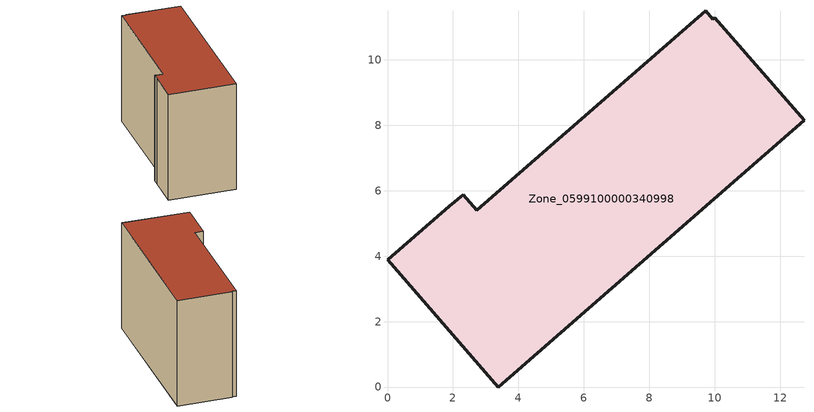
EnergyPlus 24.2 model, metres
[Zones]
Zone_0599100000340998
 floor ground (C_G): 10,11.29 12.73,8.16 3.38,0 0,3.89 1.89,5.52 2.31,5.88 2.73,5.4 9.73,11.49 9.95,11.25 z0
 wall outside (C_F): 3.38,0 12.73,8.16 10,11.29 9.95,11.25 9.73,11.49 2.73,5.4 2.31,5.88 1.89,5.52 0,3.89 3.38,0 z0:8.56
 roof outside (C_R): 12.73,8.16 10,11.29 9.95,11.25 9.73,11.49 2.73,5.4 2.31,5.88 1.89,5.52 0,3.89 3.38,0 z8.56
[BUILDING]
Pand.0599100000340998: North Axis=0; Terrain=City; Loads Convergence Tolerance Value=0.04; Temperature Convergence Tolerance Value=0.4; Solar Distribution=FullExterior; Maximum Number of Warmup Days=25; Minimum Number of Warmup Days=1
[Site:Location]
Rotterdam.The.Hague.AP_ZH_NLD Design_Conditions: Latitude=51.96; Longitude=4.45; Time Zone=1; Elevation=-4.5
[SITE:GROUNDTEMPERATURE:BUILDINGSURFACE]
18, 18, 18, 18, 18, 18, 18, 18, 18, 18, 18, 18
[MATERIAL] Thermal Absorptance=0.9; Solar Absorptance=0.7; Visible Absorptance=0.7
Name | Roughness | Thickness | Conductivity | Density | Specific Heat
G.TC.1992-2005 | MediumSmooth | 0.15 | 0.06 | 540 | 1210
F.TC.1992-2005 | Rough | 0.3 | 0.12 | 1920 | 840
R.TC.1992-2005 | MediumRough | 0.2 | 0.08 | 1500 | 1000
[CONSTRUCTION]
C_G: G.TC.1992-2005
C_F: F.TC.1992-2005
C_R: R.TC.1992-2005
[ZONE]
Zone_0599100000340998: Type=1; Multiplier=1; Ceiling Height=Autocalculate; Volume=Autocalculate; Floor Area=autocalculate; Part of Total Floor Area=Yes
[ZONEINFILTRATION:DESIGNFLOWRATE]
Infil_Zone_0599100000340998: Zone or ZoneList or Space or SpaceList=Zone_0599100000340998; Schedule=AlwaysOn; Design Flow Rate Calculation Method=Flow/Area; Flow Rate per Floor Area=0.0015; Constant Term Coefficient=1; Temperature Term Coefficient=0; Velocity Term Coefficient=0; Velocity Squared Term Coefficient=0
[HVACTEMPLATE:ZONE:IDEALLOADSAIRSYSTEM]
Zone_0599100000340998: Maximum Heating Supply Air Temperature=50; Minimum Cooling Supply Air Temperature=13; Maximum Heating Supply Air Humidity Ratio=0.0156; Minimum Cooling Supply Air Humidity Ratio=0.0077; Heating Limit=NoLimit; Cooling Limit=NoLimit; Dehumidification Control Type=ConstantSensibleHeatRatio; Cooling Sensible Heat Ratio=0.7; Dehumidification Setpoint=60; Humidification Control Type=None; Humidification Setpoint=30; Outdoor Air Method=None; Outdoor Air Flow Rate per Person=0.00944; Outdoor Air Flow Rate per Zone Floor Area=0; Outdoor Air Flow Rate per Zone=0; Demand Controlled Ventilation Type=None; Outdoor Air Economizer Type=NoEconomizer; Heat Recovery Type=None; Sensible Heat Recovery Effectiveness=0.7; Latent Heat Recovery Effectiveness=0.65
[ZONECONTROL:THERMOSTAT]
ThermostatControl_Zone_0599100000340998: Zone or ZoneList=Zone_0599100000340998; Control Type Schedule=DualSetpointControlType; Control 1=Thermostat_Zone_0599100000340998; Temperature Difference Between Cutout And Setpoint=0
[THERMOSTATSETPOINT:DUALSETPOINT]
Thermostat_Zone_0599100000340998: Heating Setpoint Temperature Schedule=HeatingSetpoint_Zone_0599100000340998; Cooling Setpoint Temperature Schedule=CoolingSetpoint_Zone_0599100000340998
[SCHEDULE:COMPACT]
HeatingSetpoint_Zone_0599100000340998: Through: 12/31, For: AllDays, Until: 24:00, 21
CoolingSetpoint_Zone_0599100000340998: Through: 12/31, For: AllDays, Until: 24:00, 24
DualSetpointControlType: Through: 12/31, For: AllDays, Until: 24:00, 4
AlwaysOn: Through: 12/31, For: AllDays, Until: 24:00, 1
